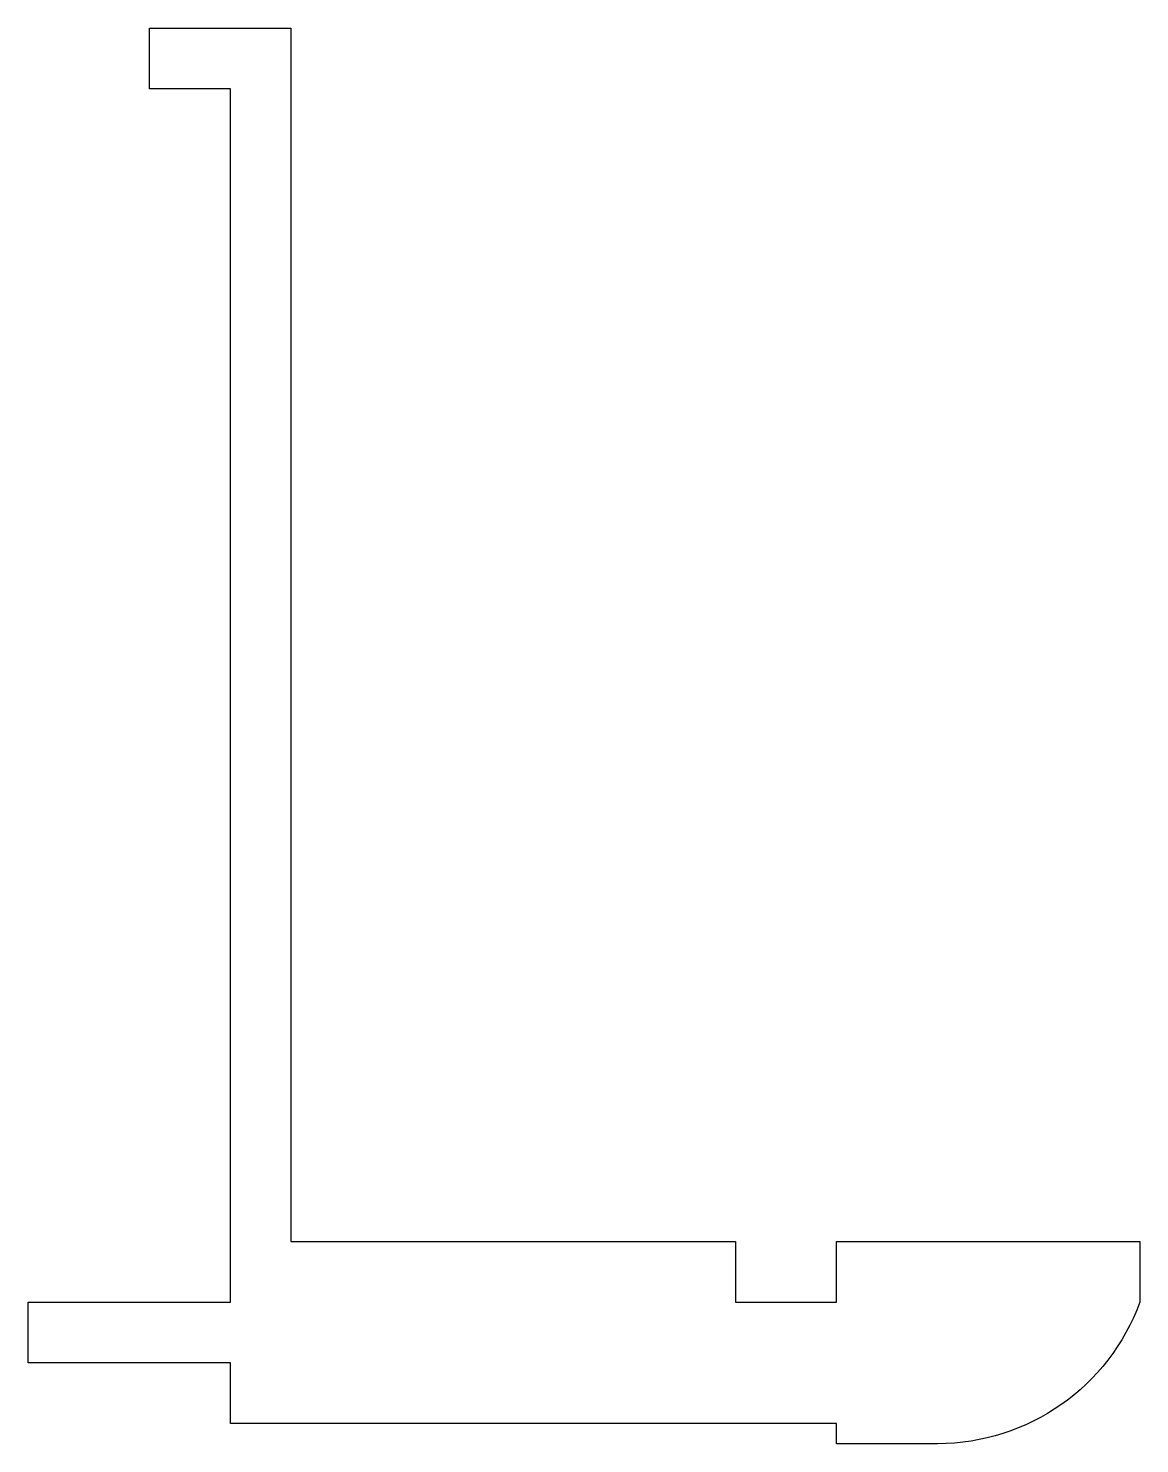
# Model space of a CAD drawing. Extents: x 1108.5 to 1163.5, y -74.6 to -4.6.
import ezdxf

# ---------------------------------------------------------------- set-up
doc = ezdxf.new("R2010")
doc.units = 0
doc.header["$LTSCALE"] = 15
doc.layers.get('0').update_dxf_attribs({"linetype": 'CONTINUOUS'})

msp = doc.modelspace()

# ---------------------------------------------------------------- linework, layer by layer
msp.add_lwpolyline([(1148.483, -73.616), (1118.483, -73.616), (1118.483, -70.616), (1108.483, -70.616), (1108.483, -67.616), (1118.483, -67.616), (1118.483, -7.616), (1114.483, -7.616), (1114.483, -4.616), (1121.483, -4.616), (1121.483, -64.616), (1143.483, -64.616), (1143.483, -67.616), (1148.483, -67.616), (1148.483, -64.616), (1163.483, -64.616), (1163.483, -67.616, -0.315222), (1153.483, -74.616), (1148.483, -74.616)], format="xyb", close=True)

doc.saveas('drawing.dxf')
